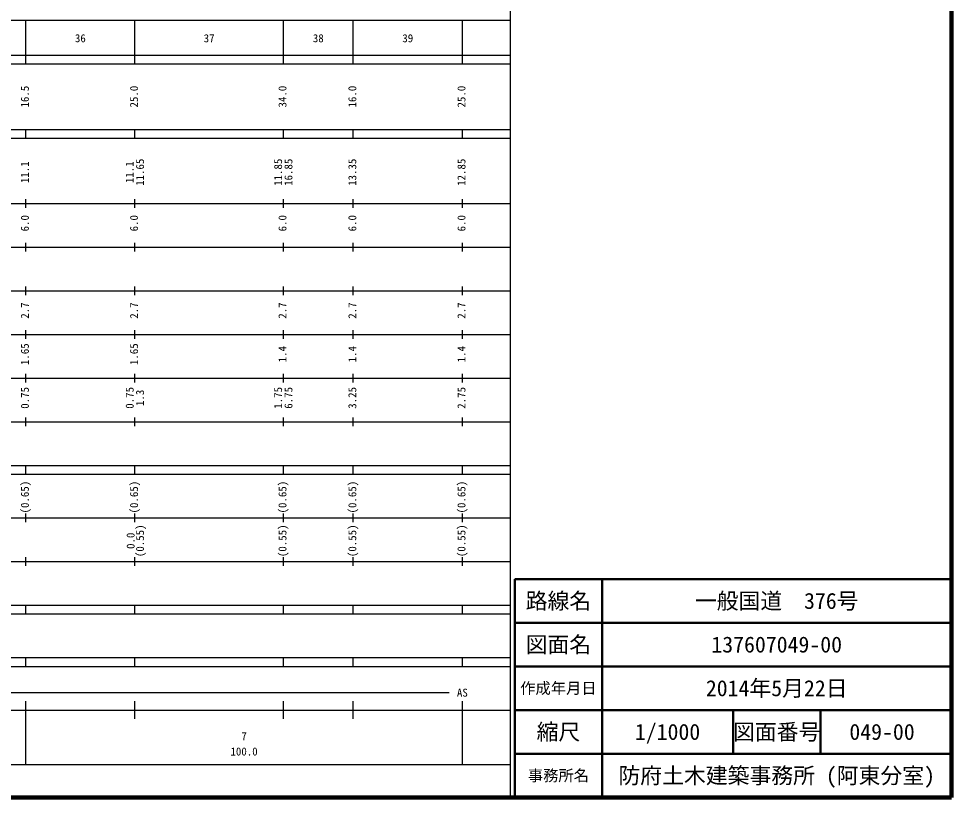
# Model space of a CAD drawing. Units: millimetres on the paper, enlarged 1000 times. Extents: x 40000 to 680000, y 20000 to 380000.
# Drawn here: x 466370 to 680000, y 20000 to 198357 of the extents above; entities that cross this region are included whole.
import ezdxf
from ezdxf.enums import TextEntityAlignment as Align

# ---------------------------------------------------------------- set-up
doc = ezdxf.new("R2010")
doc.units = ezdxf.units.MM
doc.header["$LTSCALE"] = 1000
for name, color, linetype, lineweight in [('M-TTL', 2, 'Continuous', 140), ('M-TTL-BAND', 7, 'Continuous', 25), ('M-TTL-FRAM', 2, 'Continuous', 50), ('M-TTL-LINE', 7, 'Continuous', 50)]:
    doc.layers.add(name, color=color, linetype=linetype, lineweight=lineweight)
doc.layers.add('M-TTL-TXT', color=7, linetype='Continuous')
doc.styles.add('ＭＳ ゴシック', font='')
doc.styles.get('ＭＳ ゴシック').set_extended_font_data('MS Gothic')

msp = doc.modelspace()

# ---------------------------------------------------------------- linework, layer by layer
at = {"layer": 'M-TTL'}
for p, q in [((680000, 20000), (680000, 380000)), ((40000, 20000), (680000, 20000))]:
    msp.add_line(p, q, dxfattribs=at)
at = {"layer": 'M-TTL-BAND'}
for p, q in [((579000, 20000), (579000, 370000)), ((68000, 198000), (579000, 198000)), ((468000, 188000), (468000, 198000)), ((493000, 188000), (493000, 198000)), ((527000, 188000), (527000, 198000)), ((543000, 188000), (543000, 198000)), ((568000, 188000), (568000, 198000)), ((40000, 190000), (579000, 190000)), ((40000, 188000), (579000, 188000)), ((40000, 173000), (579000, 173000)), ((40000, 171000), (579000, 171000)), ((468000, 171000), (468000, 173000)), ((493000, 171000), (493000, 173000)), ((527000, 171000), (527000, 173000)), ((543000, 171000), (543000, 173000)), ((568000, 171000), (568000, 173000)), ((40000, 156000), (579000, 156000)), ((468000, 155000), (468000, 157000)), ((493000, 155000), (493000, 157000)), ((527000, 155000), (527000, 157000)), ((543000, 155000), (543000, 157000)), ((568000, 155000), (568000, 157000)), ((46000, 146000), (579000, 146000)), ((468000, 145000), (468000, 147000)), ((493000, 145000), (493000, 147000)), ((527000, 145000), (527000, 147000)), ((543000, 145000), (543000, 147000)), ((568000, 145000), (568000, 147000)), ((468000, 135000), (468000, 137000)), ((493000, 135000), (493000, 137000)), ((527000, 135000), (527000, 137000)), ((543000, 135000), (543000, 137000)), ((568000, 135000), (568000, 137000)), ((52000, 136000), (579000, 136000)), ((468000, 125000), (468000, 127000)), ((493000, 125000), (493000, 127000)), ((527000, 125000), (527000, 127000)), ((543000, 125000), (543000, 127000)), ((568000, 125000), (568000, 127000)), ((46000, 126000), (579000, 126000)), ((52000, 116000), (579000, 116000)), ((468000, 115000), (468000, 117000)), ((493000, 115000), (493000, 117000)), ((527000, 115000), (527000, 117000)), ((543000, 115000), (543000, 117000)), ((568000, 115000), (568000, 117000)), ((468000, 105000), (468000, 107000)), ((493000, 105000), (493000, 107000)), ((527000, 105000), (527000, 107000)), ((543000, 105000), (543000, 107000)), ((568000, 105000), (568000, 107000)), ((46000, 106000), (579000, 106000)), ((40000, 96000), (579000, 96000)), ((40000, 94000), (579000, 94000)), ((468000, 94000), (468000, 96000)), ((493000, 94000), (493000, 96000)), ((527000, 94000), (527000, 96000)), ((543000, 94000), (543000, 96000)), ((568000, 94000), (568000, 96000)), ((49000, 84000), (579000, 84000)), ((468000, 83000), (468000, 85000)), ((493000, 83000), (493000, 85000)), ((527000, 83000), (527000, 85000)), ((543000, 83000), (543000, 85000)), ((568000, 83000), (568000, 85000)), ((468000, 73000), (468000, 75000)), ((493000, 73000), (493000, 75000)), ((527000, 73000), (527000, 75000)), ((543000, 73000), (543000, 75000)), ((568000, 73000), (568000, 75000)), ((40000, 74000), (579000, 74000)), ((40000, 64000), (579000, 64000)), ((40000, 62000), (579000, 62000)), ((468000, 62000), (468000, 64000)), ((493000, 62000), (493000, 64000)), ((527000, 62000), (527000, 64000)), ((543000, 62000), (543000, 64000)), ((568000, 62000), (568000, 64000)), ((40000, 52000), (579000, 52000)), ((468000, 50000), (468000, 52000)), ((493000, 50000), (493000, 52000)), ((527000, 50000), (527000, 52000)), ((543000, 50000), (543000, 52000)), ((568000, 50000), (568000, 52000)), ((40000, 50000), (579000, 50000)), ((71000, 44000), (565000, 44000)), ((468000, 27500), (468000, 42000)), ((493000, 38000), (493000, 42000)), ((527000, 38000), (527000, 42000)), ((543000, 38000), (543000, 42000)), ((568000, 27500), (568000, 42000)), ((40000, 40000), (579000, 40000)), ((68000, 27500), (579000, 27500))]:
    msp.add_line(p, q, dxfattribs=at)
at = {"layer": 'M-TTL-FRAM'}
for p, q in [((680000, 70000), (580000, 70000)), ((580000, 70000), (580000, 20000))]:
    msp.add_line(p, q, dxfattribs=at)
at = {"layer": 'M-TTL-LINE'}
for p, q in [((600000, 70000), (600000, 20000)), ((680000, 60000), (580000, 60000)), ((680000, 50000), (580000, 50000)), ((680000, 40000), (580000, 40000)), ((630000, 40000), (630000, 30000)), ((650000, 40000), (650000, 30000)), ((680000, 30000), (580000, 30000))]:
    msp.add_line(p, q, dxfattribs=at)

# ---------------------------------------------------------------- texts
at = {"layer": 'M-TTL-BAND', "style": 'ＭＳ ゴシック'}
for s, p in [('36', (480500, 192405)), ('37', (510000, 192405)), ('38', (535000, 192405)), ('39', (555500, 192405)), ('AS', (568000, 42500)), ('7', (518000, 32523)), ('100.0', (518000, 29033))]:
    msp.add_text(s, height=1833, dxfattribs=at).set_placement(p, align=Align.BOTTOM_CENTER)
for s, p in [('16.5', (469255, 180500)), ('25.0', (494255, 180500)), ('34.0', (528255, 180500)), ('16.0', (544255, 180500)), ('25.0', (569255, 180500)), ('11.1', (469255, 163174)), ('11.1', (493255, 163174)), ('11.65', (495625, 163174)), ('11.85', (527255, 163174)), ('16.85', (529625, 163174)), ('13.35', (544255, 163174)), ('12.85', (569255, 163174)), ('6.0', (469255, 151500)), ('6.0', (494255, 151500)), ('6.0', (528255, 151500)), ('6.0', (544255, 151500)), ('6.0', (569255, 151500)), ('2.7', (469255, 131500)), ('2.7', (494255, 131500)), ('2.7', (528255, 131500)), ('2.7', (544255, 131500)), ('2.7', (569255, 131500)), ('1.65', (469255, 121500)), ('1.65', (494255, 121500)), ('1.4', (528255, 121500)), ('1.4', (544255, 121500)), ('1.4', (569255, 121500)), ('0.75', (469255, 111500)), ('0.75', (493255, 111500)), ('1.75', (527255, 111500)), ('6.75', (529625, 111500)), ('3.25', (544255, 111500)), ('2.75', (569255, 111500)), ('1.3', (495625, 111500)), ('(0.65)', (469255, 88764)), ('(0.65)', (494255, 88764)), ('(0.65)', (528255, 88764)), ('(0.65)', (544255, 88764)), ('(0.65)', (569255, 88764)), ('(0.55)', (495625, 78764)), ('(0.55)', (528255, 78764)), ('(0.55)', (544255, 78764)), ('(0.55)', (569255, 78764)), ('0.0', (493472, 78764))]:
    msp.add_text(s, height=1833, rotation=90, dxfattribs=at).set_placement(p, align=Align.BOTTOM_CENTER)
at = {"layer": 'M-TTL-TXT', "style": 'ＭＳ ゴシック'}
for s, height, p in [('路線名', 3666, (590000, 65000)), ('路線名', 3666, (590000, 65000)), ('一般国道\u3000376号', 3666, (640000, 65000)), ('図面名', 3666, (590000, 55000)), ('図面名', 3666, (590000, 55000)), ('137607049-00', 3666, (640000, 55000)), ('2014年5月22日', 3666, (640000, 45000)), ('作成年月日', 2566, (590000, 45000)), ('作成年月日', 2566, (590000, 45000)), ('縮尺', 3666, (590000, 35000)), ('縮尺', 3666, (590000, 35000)), ('1/1000', 3666, (615000, 35000)), ('図面番号', 3666, (640000, 35000)), ('図面番号', 3666, (640000, 35000)), ('049-00', 3666, (664125, 35000)), ('事務所名', 2566, (590000, 25000)), ('事務所名', 2566, (590000, 25000)), ('防府土木建築事務所 (阿東分室)', 3666, (640000, 25000))]:
    msp.add_text(s, height=height, dxfattribs=at).set_placement(p, align=Align.MIDDLE_CENTER)

doc.saveas('drawing.dxf')
